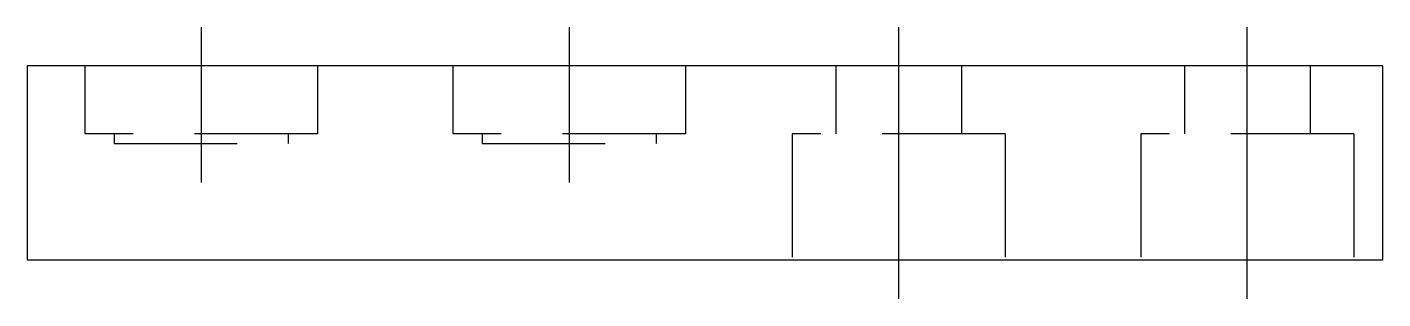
# Model space of a CAD drawing. Extents: x -2 to 143, y -8 to 135.
# Drawn here: x 72 to 142, y 121.4 to 135.4 of the extents above.
import ezdxf

# ---------------------------------------------------------------- set-up
doc = ezdxf.new("R2010")
doc.units = 0
doc.header["$LTSCALE"] = 0.5
doc.linetypes.add('CENTER', pattern=[50.8, 31.75, -6.35, 6.35, -6.35])
doc.linetypes.add('DASHED', pattern=[19.05, 12.7, -6.35])
doc.layers.get('0').update_dxf_attribs({"linetype": 'CONTINUOUS'})
doc.layers.add('CENTER', color=1, linetype='CENTER')

msp = doc.modelspace()

# ---------------------------------------------------------------- linework, layer by layer
at = {"color": 7, "linetype": 'CONTINUOUS'}
for p, q in [((142.039, 133.442), (72.039, 133.442)), ((72.039, 133.442), (72.039, 123.442)), ((142.039, 123.442), (142.039, 133.442)), ((142.039, 123.442), (72.039, 123.442))]:
    msp.add_line(p, q, dxfattribs=at)
at = {"color": 3, "linetype": 'DASHED'}
for p, q in [((75.039, 129.942), (75.039, 133.442)), ((87.039, 133.442), (87.039, 129.942)), ((94.039, 129.942), (94.039, 133.442)), ((106.039, 133.442), (106.039, 129.942)), ((113.789, 133.442), (113.789, 129.942)), ((120.289, 133.442), (120.289, 129.942)), ((131.789, 133.442), (131.789, 129.942)), ((138.289, 133.442), (138.289, 129.942)), ((87.039, 129.942), (75.039, 129.942)), ((76.539, 129.942), (76.539, 129.442)), ((85.539, 129.442), (85.539, 129.942)), ((106.039, 129.942), (94.039, 129.942)), ((95.539, 129.942), (95.539, 129.442)), ((104.539, 129.442), (104.539, 129.942)), ((111.539, 129.942), (111.539, 123.442)), ((122.539, 129.942), (111.539, 129.942)), ((122.539, 129.942), (122.539, 123.442)), ((129.539, 129.942), (129.539, 123.442)), ((140.539, 129.942), (129.539, 129.942)), ((140.539, 129.942), (140.539, 123.442)), ((76.539, 129.442), (85.539, 129.442)), ((95.539, 129.442), (104.539, 129.442))]:
    msp.add_line(p, q, dxfattribs=at)
at = {"layer": 'CENTER', "color": 1, "linetype": 'CENTER'}
for p, q in [((81.039, 127.442), (81.039, 135.442)), ((100.039, 127.442), (100.039, 135.442)), ((117.039, 121.442), (117.039, 135.442)), ((135.039, 121.442), (135.039, 135.442))]:
    msp.add_line(p, q, dxfattribs=at)

doc.saveas('drawing.dxf')
